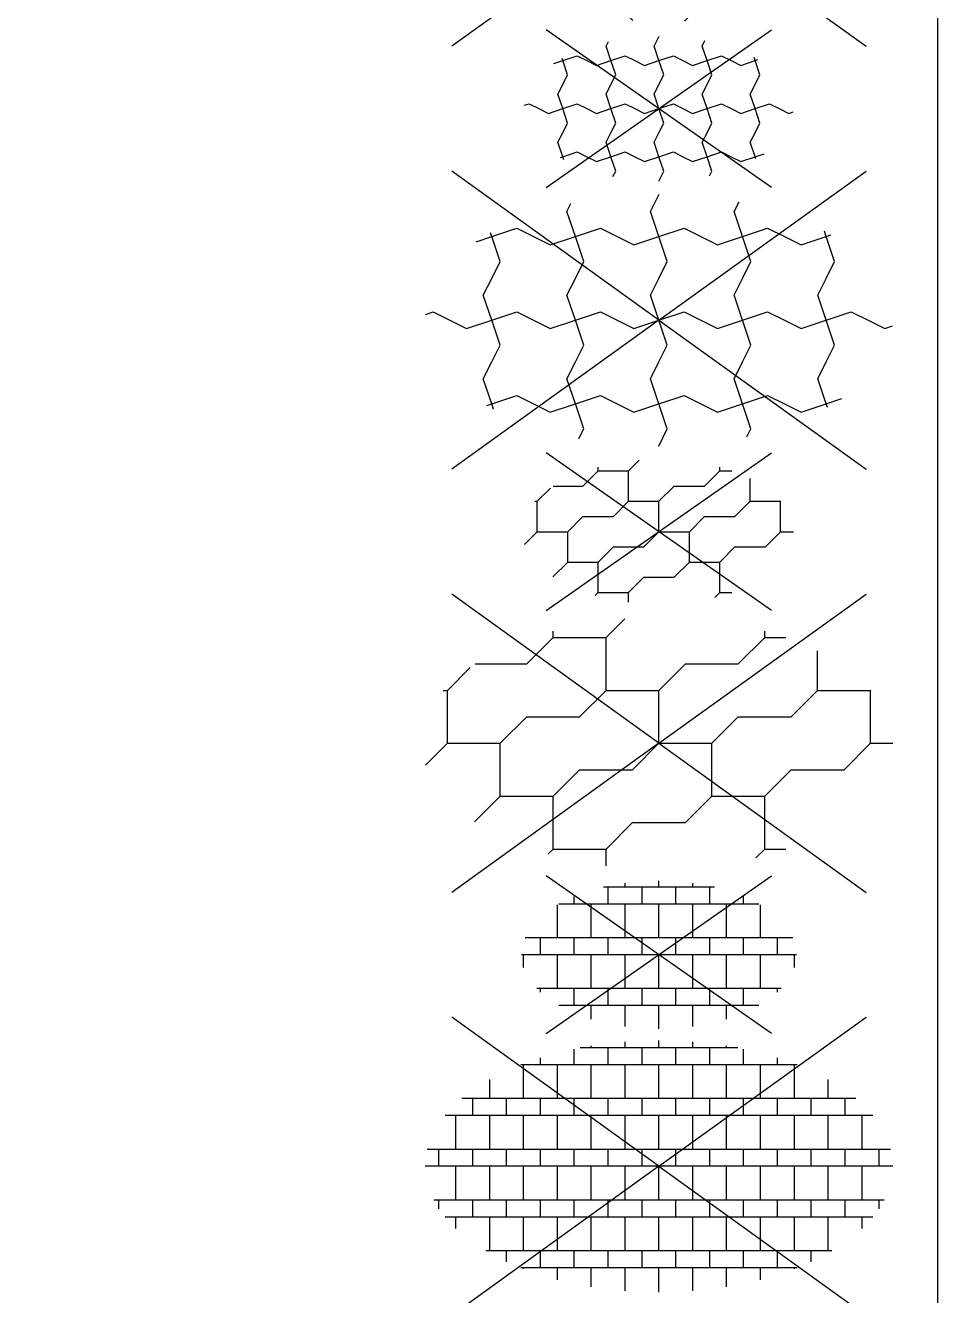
# Model space of a CAD drawing. Header units: metres. Extents: x -77 to 448, y 4806 to 5239.
# Drawn here: x -31.79 to -27.48, y 5044.39 to 5050.39 of the extents above; entities that cross this region are included whole.
import ezdxf
from ezdxf.enums import TextEntityAlignment as Align

# ---------------------------------------------------------------- set-up
doc = ezdxf.new("R2010")
doc.units = ezdxf.units.M
doc.layers.add('V-WE-VH-OPENVERHARDING_STRAATBAKSTEEN-S', color=90, linetype='Continuous', lineweight=25)
doc.styles.add('NLCS-ISO', font='NLCS-ISO.ttf')

# ---------------------------------------------------------------- blocks, each defined once
blk = doc.blocks.new('V-SVH-SIERTEGEL-SO')
for p, q in [((0, 0), (-4.895, 3.524)), ((0, 0), (4.895, 3.524)), ((-2.001, 2.401), (-2.001, 2.773)), ((-1.601, 2.801), (-1.864, 2.801)), ((-1.6, 2.801), (-1.6, 2.847)), ((-0.8, 2.801), (-1.6, 2.801)), ((-1.2, 2.401), (-1.2, 2.801)), ((-0.8, 2.801), (-0.8, 2.944)), ((0, 2.801), (-0.8, 2.801)), ((-0.4, 2.401), (-0.4, 2.801)), ((0, 2.801), (0, 2.975)), ((0.8, 2.801), (0, 2.801)), ((0.4, 2.401), (0.4, 2.801)), ((0.8, 2.801), (0.8, 2.944)), ((1.6, 2.801), (0.8, 2.801)), ((1.2, 2.401), (1.2, 2.801)), ((1.6, 2.801), (1.6, 2.847)), ((1.864, 2.801), (1.6, 2.801)), ((2, 2.401), (2, 2.773)), ((-2.801, 2.401), (-2.801, 2.564)), ((2.801, 2.401), (2.801, 2.564)), ((-3.201, 2.401), (-3.263, 2.401)), ((-2.401, 2.401), (-3.201, 2.401)), ((-3.201, 1.6), (-3.201, 2.4)), ((-1.601, 2.401), (-2.401, 2.401)), ((-2.401, 1.6), (-2.401, 2.4)), ((-0.8, 2.401), (-1.6, 2.401)), ((-1.6, 1.6), (-1.6, 2.4)), ((0, 2.401), (-0.8, 2.401)), ((-0.8, 1.6), (-0.8, 2.4)), ((0.8, 2.401), (0, 2.401)), ((0, 1.6), (0, 2.4)), ((1.6, 2.401), (0.8, 2.401)), ((0.8, 1.6), (0.8, 2.4)), ((2.4, 2.401), (1.6, 2.401)), ((1.6, 1.6), (1.6, 2.4)), ((3.201, 2.401), (2.401, 2.401)), ((2.401, 1.6), (2.401, 2.4)), ((3.263, 2.401), (3.201, 2.401)), ((3.201, 1.6), (3.201, 2.4)), ((-4.001, 1.6), (-4.001, 2.052)), ((4.001, 1.6), (4.001, 2.052)), ((-4.001, 1.6), (-4.657, 1.6)), ((-4.401, 1.2), (-4.401, 1.6)), ((-3.201, 1.6), (-4.001, 1.6)), ((-3.601, 1.2), (-3.601, 1.6)), ((-2.401, 1.6), (-3.201, 1.6)), ((-2.801, 1.2), (-2.801, 1.6)), ((-1.601, 1.6), (-2.401, 1.6)), ((-2.001, 1.2), (-2.001, 1.6)), ((-0.8, 1.6), (-1.6, 1.6)), ((-1.2, 1.2), (-1.2, 1.6)), ((0, 1.6), (-0.8, 1.6)), ((-0.4, 1.2), (-0.4, 1.6)), ((0.8, 1.6), (0, 1.6)), ((0.4, 1.2), (0.4, 1.6)), ((1.6, 1.6), (0.8, 1.6)), ((1.2, 1.2), (1.2, 1.6)), ((2.4, 1.6), (1.6, 1.6)), ((2, 1.2), (2, 1.6)), ((3.201, 1.6), (2.401, 1.6)), ((2.801, 1.2), (2.801, 1.6)), ((4.001, 1.6), (3.201, 1.6)), ((3.601, 1.2), (3.601, 1.6)), ((4.657, 1.6), (4.001, 1.6)), ((4.401, 1.2), (4.401, 1.6)), ((-4.801, 1.2), (-5.055, 1.2)), ((-4.001, 1.2), (-4.801, 1.2)), ((-4.801, 0.4), (-4.801, 1.2)), ((-3.201, 1.2), (-4.001, 1.2)), ((-4.001, 0.4), (-4.001, 1.2)), ((-2.401, 1.2), (-3.201, 1.2)), ((-3.201, 0.4), (-3.201, 1.2)), ((-1.601, 1.2), (-2.401, 1.2)), ((-2.401, 0.4), (-2.401, 1.2)), ((-0.8, 1.2), (-1.6, 1.2)), ((-1.6, 0.4), (-1.6, 1.2)), ((0, 1.2), (-0.8, 1.2)), ((-0.8, 0.4), (-0.8, 1.2)), ((0.8, 1.2), (0, 1.2)), ((0, 0.4), (0, 1.2)), ((1.6, 1.2), (0.8, 1.2)), ((0.8, 0.4), (0.8, 1.2)), ((2.4, 1.2), (1.6, 1.2)), ((1.6, 0.4), (1.6, 1.2)), ((3.201, 1.2), (2.401, 1.2)), ((2.401, 0.4), (2.401, 1.2)), ((4.001, 1.2), (3.201, 1.2)), ((3.201, 0.4), (3.201, 1.2)), ((4.801, 1.2), (4.001, 1.2)), ((4.001, 0.4), (4.001, 1.2)), ((5.055, 1.2), (4.801, 1.2)), ((4.801, 0.4), (4.801, 1.2)), ((-4.801, 0.4), (-5.475, 0.4)), ((-5.201, 0), (-5.201, 0.4)), ((-4.001, 0.4), (-4.801, 0.4)), ((-4.401, 0), (-4.401, 0.4)), ((-3.201, 0.4), (-4.001, 0.4)), ((-3.601, 0), (-3.601, 0.4)), ((-2.401, 0.4), (-3.201, 0.4)), ((-2.801, 0), (-2.801, 0.4)), ((-1.601, 0.4), (-2.401, 0.4)), ((-2.001, 0), (-2.001, 0.4)), ((-0.8, 0.4), (-1.6, 0.4)), ((-1.2, 0), (-1.2, 0.4)), ((0, 0.4), (-0.8, 0.4)), ((-0.4, 0), (-0.4, 0.4)), ((0.8, 0.4), (0, 0.4)), ((0.4, 0), (0.4, 0.4)), ((1.6, 0.4), (0.8, 0.4)), ((1.2, 0), (1.2, 0.4)), ((2.4, 0.4), (1.6, 0.4)), ((2, 0), (2, 0.4)), ((3.201, 0.4), (2.401, 0.4)), ((2.801, 0), (2.801, 0.4)), ((4.001, 0.4), (3.201, 0.4)), ((3.601, 0), (3.601, 0.4)), ((4.801, 0.4), (4.001, 0.4)), ((4.401, 0), (4.401, 0.4)), ((5.475, 0.4), (4.801, 0.4)), ((5.201, 0), (5.201, 0.4)), ((-4.801, 0), (-5.525, 0)), ((0, 0), (-4.895, -3.524)), ((-4.001, 0), (-4.801, 0)), ((-4.801, -0.8), (-4.801, 0)), ((-3.201, 0), (-4.001, 0)), ((-4.001, -0.8), (-4.001, 0)), ((-2.401, 0), (-3.201, 0)), ((-3.201, -0.8), (-3.201, 0)), ((-1.601, 0), (-2.401, 0)), ((-2.401, -0.8), (-2.401, 0)), ((-0.8, 0), (-1.6, 0)), ((-1.6, -0.8), (-1.6, 0)), ((0, 0), (-0.8, 0)), ((-0.8, -0.8), (-0.8, 0)), ((0.8, 0), (0, 0)), ((0, -0.8), (0, 0)), ((0, 0), (4.895, -3.524)), ((1.6, 0), (0.8, 0)), ((0.8, -0.8), (0.8, 0)), ((2.4, 0), (1.6, 0)), ((1.6, -0.8), (1.6, 0)), ((3.201, 0), (2.401, 0)), ((2.401, -0.8), (2.401, 0)), ((4.001, 0), (3.201, 0)), ((3.201, -0.8), (3.201, 0)), ((4.801, 0), (4.001, 0)), ((4.001, -0.8), (4.001, 0)), ((5.525, 0), (4.801, 0)), ((4.801, -0.8), (4.801, 0)), ((-4.801, -0.8), (-5.321, -0.8)), ((-5.201, -1.003), (-5.201, -0.8)), ((-4.001, -0.8), (-4.801, -0.8)), ((-4.401, -1.2), (-4.401, -0.8)), ((-3.201, -0.8), (-4.001, -0.8)), ((-3.601, -1.2), (-3.601, -0.8)), ((-2.401, -0.8), (-3.201, -0.8)), ((-2.801, -1.2), (-2.801, -0.8)), ((-1.601, -0.8), (-2.401, -0.8)), ((-2.001, -1.2), (-2.001, -0.8)), ((-0.8, -0.8), (-1.6, -0.8)), ((-1.2, -1.2), (-1.2, -0.8)), ((0, -0.8), (-0.8, -0.8)), ((-0.4, -1.2), (-0.4, -0.8)), ((0.8, -0.8), (0, -0.8)), ((0.4, -1.2), (0.4, -0.8)), ((1.6, -0.8), (0.8, -0.8)), ((1.2, -1.2), (1.2, -0.8)), ((2.4, -0.8), (1.6, -0.8)), ((2, -1.2), (2, -0.8)), ((3.201, -0.8), (2.401, -0.8)), ((2.801, -1.2), (2.801, -0.8)), ((4.001, -0.8), (3.201, -0.8)), ((3.601, -1.2), (3.601, -0.8)), ((4.801, -0.8), (4.001, -0.8)), ((4.401, -1.2), (4.401, -0.8)), ((5.321, -0.8), (4.801, -0.8)), ((5.201, -1.003), (5.201, -0.8)), ((-4.801, -1.2), (-5.056, -1.2)), ((-4.001, -1.2), (-4.801, -1.2)), ((-4.801, -1.472), (-4.801, -1.2)), ((-3.201, -1.2), (-4.001, -1.2)), ((-4.001, -2), (-4.001, -1.2)), ((-2.401, -1.2), (-3.201, -1.2)), ((-3.201, -2), (-3.201, -1.2)), ((-1.601, -1.2), (-2.401, -1.2)), ((-2.401, -2), (-2.401, -1.2)), ((-0.8, -1.2), (-1.6, -1.2)), ((-1.6, -2), (-1.6, -1.2)), ((0, -1.2), (-0.8, -1.2)), ((-0.8, -2), (-0.8, -1.2)), ((0.8, -1.2), (0, -1.2)), ((0, -2), (0, -1.2)), ((1.6, -1.2), (0.8, -1.2)), ((0.8, -2), (0.8, -1.2)), ((2.4, -1.2), (1.6, -1.2)), ((1.6, -2), (1.6, -1.2)), ((3.201, -1.2), (2.401, -1.2)), ((2.401, -2), (2.401, -1.2)), ((4.001, -1.2), (3.201, -1.2)), ((3.201, -2), (3.201, -1.2)), ((4.801, -1.2), (4.001, -1.2)), ((4.001, -2), (4.001, -1.2)), ((5.056, -1.2), (4.801, -1.2)), ((4.801, -1.472), (4.801, -1.2)), ((-4.001, -2), (-4.09, -2)), ((-3.201, -2), (-4.001, -2)), ((-3.601, -2.256), (-3.601, -2)), ((-2.401, -2), (-3.201, -2)), ((-2.801, -2.4), (-2.801, -2)), ((-1.601, -2), (-2.401, -2)), ((-2.001, -2.4), (-2.001, -2)), ((-0.8, -2), (-1.6, -2)), ((-1.2, -2.4), (-1.2, -2)), ((0, -2), (-0.8, -2)), ((-0.4, -2.4), (-0.4, -2)), ((0.8, -2), (0, -2)), ((0.4, -2.4), (0.4, -2)), ((1.6, -2), (0.8, -2)), ((1.2, -2.4), (1.2, -2)), ((2.4, -2), (1.6, -2)), ((2, -2.4), (2, -2)), ((3.201, -2), (2.401, -2)), ((2.801, -2.4), (2.801, -2)), ((4.001, -2), (3.201, -2)), ((3.601, -2.256), (3.601, -2)), ((4.09, -2), (4.001, -2)), ((-3.201, -2.4), (-3.264, -2.4)), ((-2.401, -2.4), (-3.201, -2.4)), ((-3.201, -2.425), (-3.201, -2.4)), ((-1.601, -2.4), (-2.401, -2.4)), ((-2.401, -2.68), (-2.401, -2.4)), ((-0.8, -2.4), (-1.6, -2.4)), ((-1.6, -2.847), (-1.6, -2.4)), ((0, -2.4), (-0.8, -2.4)), ((-0.8, -2.944), (-0.8, -2.4)), ((0.8, -2.4), (0, -2.4)), ((0, -2.975), (0, -2.4)), ((1.6, -2.4), (0.8, -2.4)), ((0.8, -2.944), (0.8, -2.4)), ((2.4, -2.4), (1.6, -2.4)), ((1.6, -2.847), (1.6, -2.4)), ((3.201, -2.4), (2.401, -2.4)), ((2.401, -2.68), (2.401, -2.4)), ((3.264, -2.4), (3.201, -2.4)), ((3.201, -2.425), (3.201, -2.4))]:
    blk.add_line(p, q)
at = {"style": 'NLCS-ISO'}
blk.add_attdef('FORMAAT', text='', height=1.8, dxfattribs=at).set_placement((-6.525, 0), align=Align.MIDDLE_RIGHT)
blk.add_attdef('KLEUR', text='', height=1.8, dxfattribs=at).set_placement((6.525, 0), align=Align.MIDDLE_LEFT)
at = {"style": 'NLCS-ISO', "flags": 1}
blk.add_attdef('FUNCTIE', text='', height=1.8, dxfattribs=at).set_placement((0, -3.975), align=Align.TOP_CENTER)
blk = doc.blocks.new('V-SVH-SIERTEGEL_KL-SO')
for p, q in [((-2.662, -1.864), (2.662, 1.864)), ((2.662, -1.864), (-2.662, 1.864)), ((-0.8, 1.6), (-1.312, 1.6)), ((-1.2, 1.2), (-1.2, 1.6)), ((-0.8, 1.6), (-0.8, 1.696)), ((0, 1.6), (-0.8, 1.6)), ((-0.4, 1.2), (-0.4, 1.6)), ((0, 1.6), (0, 1.75)), ((0.8, 1.6), (0, 1.6)), ((0.4, 1.2), (0.4, 1.6)), ((0.8, 1.6), (0.8, 1.696)), ((1.312, 1.6), (0.8, 1.6)), ((1.2, 1.2), (1.2, 1.6)), ((-2.001, 1.2), (-2.001, 1.378)), ((2, 1.2), (2, 1.379)), ((-2.401, 0.4), (-2.401, 1.179)), ((-1.601, 1.2), (-2.364, 1.2)), ((-0.8, 1.2), (-1.6, 1.2)), ((-1.6, 0.4), (-1.6, 1.2)), ((0, 1.2), (-0.8, 1.2)), ((-0.8, 0.4), (-0.8, 1.2)), ((0.8, 1.2), (0, 1.2)), ((0, 0.4), (0, 1.2)), ((1.6, 1.2), (0.8, 1.2)), ((0.8, 0.4), (0.8, 1.2)), ((2.364, 1.2), (1.6, 1.2)), ((1.6, 0.4), (1.6, 1.2)), ((2.401, 0.4), (2.401, 1.179)), ((-2.401, 0.4), (-3.163, 0.4)), ((-2.801, 0), (-2.801, 0.4)), ((-1.601, 0.4), (-2.401, 0.4)), ((-2.001, 0), (-2.001, 0.4)), ((-0.8, 0.4), (-1.6, 0.4)), ((-1.2, 0), (-1.2, 0.4)), ((0, 0.4), (-0.8, 0.4)), ((-0.4, 0), (-0.4, 0.4)), ((0.8, 0.4), (0, 0.4)), ((0.4, 0), (0.4, 0.4)), ((1.6, 0.4), (0.8, 0.4)), ((1.2, 0), (1.2, 0.4)), ((2.4, 0.4), (1.6, 0.4)), ((2, 0), (2, 0.4)), ((3.163, 0.4), (2.401, 0.4)), ((2.801, 0), (2.801, 0.4)), ((-3.201, 0), (-3.25, 0)), ((-2.401, 0), (-3.201, 0)), ((-3.201, -0.3), (-3.201, 0)), ((-1.601, 0), (-2.401, 0)), ((-2.401, -0.8), (-2.401, 0)), ((-0.8, 0), (-1.6, 0)), ((-1.6, -0.8), (-1.6, 0)), ((0, 0), (-0.8, 0)), ((-0.8, -0.8), (-0.8, 0)), ((0.8, 0), (0, 0)), ((0, -0.8), (0, 0)), ((1.6, 0), (0.8, 0)), ((0.8, -0.8), (0.8, 0)), ((2.4, 0), (1.6, 0)), ((1.6, -0.8), (1.6, 0)), ((3.201, 0), (2.401, 0)), ((2.401, -0.8), (2.401, 0)), ((3.25, 0), (3.201, 0)), ((3.201, -0.3), (3.201, 0)), ((-2.401, -0.8), (-2.89, -0.8)), ((-2.801, -0.887), (-2.801, -0.8)), ((-1.601, -0.8), (-2.401, -0.8)), ((-2.001, -1.2), (-2.001, -0.8)), ((-0.8, -0.8), (-1.6, -0.8)), ((-1.2, -1.2), (-1.2, -0.8)), ((0, -0.8), (-0.8, -0.8)), ((-0.4, -1.2), (-0.4, -0.8)), ((0.8, -0.8), (0, -0.8)), ((0.4, -1.2), (0.4, -0.8)), ((1.6, -0.8), (0.8, -0.8)), ((1.2, -1.2), (1.2, -0.8)), ((2.4, -0.8), (1.6, -0.8)), ((2, -1.2), (2, -0.8)), ((2.89, -0.8), (2.401, -0.8)), ((2.801, -0.887), (2.801, -0.8)), ((-1.601, -1.2), (-2.364, -1.2)), ((-0.8, -1.2), (-1.6, -1.2)), ((-1.6, -1.523), (-1.6, -1.2)), ((0, -1.2), (-0.8, -1.2)), ((-0.8, -1.696), (-0.8, -1.2)), ((0.8, -1.2), (0, -1.2)), ((0, -1.75), (0, -1.2)), ((1.6, -1.2), (0.8, -1.2)), ((0.8, -1.696), (0.8, -1.2)), ((2.364, -1.2), (1.6, -1.2)), ((1.6, -1.523), (1.6, -1.2))]:
    blk.add_line(p, q)
at = {"style": 'NLCS-ISO'}
blk.add_attdef('FORMAAT', text='', height=1.8, dxfattribs=at).set_placement((-4.25, 0), align=Align.MIDDLE_RIGHT)
blk.add_attdef('KLEUR', text='', height=1.8, dxfattribs=at).set_placement((4.25, 0), align=Align.MIDDLE_LEFT)
at = {"style": 'NLCS-ISO', "flags": 1}
blk.add_attdef('FUNCTIE', text='', height=1.8, dxfattribs=at).set_placement((0, -2.75), align=Align.TOP_CENTER)
blk = doc.blocks.new('V-SVH-SPECIAAL_01-SO')
for p, q in [((0, 0), (-4.895, 3.524)), ((0, 0), (4.895, 3.524)), ((-1.25, 2.5), (-0.807, 2.943)), ((-3.125, 1.875), (-2.5, 2.5)), ((-2.5, 2.5), (-2.5, 2.653)), ((-2.5, 2.5), (-1.25, 2.5)), ((-1.25, 1.25), (-1.25, 2.5)), ((1.875, 1.875), (2.5, 2.5)), ((2.5, 2.5), (2.5, 2.653)), ((2.5, 2.5), (2.995, 2.5)), ((3.75, 1.25), (3.75, 2.185)), ((-4.346, 1.875), (-3.125, 1.875)), ((0, 1.25), (0.625, 1.875)), ((0.625, 1.875), (1.875, 1.875)), ((-5, 1.25), (-4.46, 1.79)), ((-5.103, 1.25), (-5, 1.25)), ((-5, 0), (-5, 1.25)), ((-5, 1.25), (-5, 1.25)), ((-1.875, 0.625), (-1.25, 1.25)), ((-1.25, 1.25), (0, 1.25)), ((0, 0), (0, 1.25)), ((0, 1.25), (0, 1.25)), ((3.125, 0.625), (3.75, 1.25)), ((3.75, 1.25), (5, 1.25)), ((5, 1.25), (5.007, 1.257)), ((5, 0), (5, 1.25)), ((5, 1.25), (5, 1.25)), ((-3.75, 0), (-3.125, 0.625)), ((-3.125, 0.625), (-1.875, 0.625)), ((1.25, 0), (1.875, 0.625)), ((1.875, 0.625), (3.125, 0.625)), ((-5.52, -0.52), (-5, 0)), ((-5, 0), (-5, 0)), ((-5, 0), (-3.75, 0)), ((0, 0), (-4.895, -3.524)), ((-0.625, -0.625), (0, 0)), ((0, 0), (0, 0)), ((0, 0), (1.25, 0)), ((0, 0), (4.895, -3.524)), ((4.375, -0.625), (5, 0)), ((5, 0), (5, 0)), ((5, 0), (5.525, 0)), ((-3.75, -1.25), (-3.75, 0)), ((1.25, -1.25), (1.25, 0)), ((-2.5, -1.25), (-1.875, -0.625)), ((-1.875, -0.625), (-0.625, -0.625)), ((2.5, -1.25), (3.125, -0.625)), ((3.125, -0.625), (4.375, -0.625)), ((-4.358, -1.858), (-3.75, -1.25)), ((-3.75, -1.25), (-2.5, -1.25)), ((-2.5, -2.5), (-2.5, -1.25)), ((0.625, -1.875), (1.25, -1.25)), ((1.25, -1.25), (2.5, -1.25)), ((2.5, -2.5), (2.5, -1.25)), ((-1.25, -2.5), (-0.625, -1.875)), ((-0.625, -1.875), (0, -1.875)), ((0, -1.875), (0.625, -1.875)), ((-2.623, -2.623), (-2.5, -2.5)), ((-2.5, -2.5), (-1.25, -2.5)), ((-1.25, -2.898), (-1.25, -2.5)), ((2.293, -2.707), (2.5, -2.5)), ((2.5, -2.5), (2.995, -2.5))]:
    blk.add_line(p, q)
at = {"style": 'NLCS-ISO'}
blk.add_attdef('FORMAAT', text='', height=1.8, dxfattribs=at).set_placement((-7.295, 0.001), align=Align.MIDDLE_RIGHT)
blk.add_attdef('KLEUR', text='', height=1.8, dxfattribs=at).set_placement((7.295, 0), align=Align.MIDDLE_LEFT)
at = {"style": 'NLCS-ISO', "flags": 1}
blk.add_attdef('FUNCTIE', text='', height=1.8, dxfattribs=at).set_placement((0, -3.975), align=Align.TOP_CENTER)
blk = doc.blocks.new('V-SVH-SPECIAAL_01_KL-SO')
for p, q in [((-2.662, -1.864), (2.662, 1.864)), ((2.662, -1.864), (-2.662, 1.864)), ((-1.438, 1.438), (-1.438, 1.525)), ((-0.719, 1.438), (-0.464, 1.692)), ((1.438, 1.438), (1.438, 1.525)), ((-1.797, 1.078), (-1.437, 1.438)), ((-1.438, 1.438), (-0.719, 1.438)), ((-0.719, 0.719), (-0.719, 1.438)), ((1.078, 1.078), (1.438, 1.438)), ((1.438, 1.438), (1.722, 1.438)), ((2.156, 0.719), (2.156, 1.256)), ((-2.875, 0.719), (-2.565, 1.029)), ((-2.499, 1.078), (-1.797, 1.078)), ((0, 0.719), (0.359, 1.078)), ((0.359, 1.078), (1.078, 1.078)), ((-2.934, 0.719), (-2.875, 0.719)), ((-2.875, 0), (-2.875, 0.719)), ((-2.875, 0.719), (-2.875, 0.719)), ((-1.078, 0.359), (-0.719, 0.719)), ((-0.719, 0.719), (0, 0.719)), ((0, 0), (0, 0.719)), ((0, 0.719), (0, 0.719)), ((1.797, 0.359), (2.156, 0.719)), ((2.156, 0.719), (2.875, 0.719)), ((2.875, 0.719), (2.879, 0.723)), ((2.875, 0), (2.875, 0.719)), ((2.875, 0.719), (2.875, 0.719)), ((-2.156, 0), (-1.797, 0.359)), ((-1.797, 0.359), (-1.078, 0.359)), ((0.719, 0), (1.078, 0.359)), ((1.078, 0.359), (1.797, 0.359)), ((-3.174, -0.299), (-2.875, 0)), ((-2.875, 0), (-2.875, 0)), ((-2.875, 0), (-2.156, 0)), ((-0.359, -0.359), (0, 0)), ((0, 0), (0, 0)), ((0, 0), (0.719, 0)), ((2.516, -0.359), (2.875, 0)), ((2.875, 0), (2.875, 0)), ((2.875, 0), (3.177, 0)), ((-2.156, -0.719), (-2.156, 0)), ((0.719, -0.719), (0.719, 0)), ((-1.438, -0.719), (-1.078, -0.359)), ((-1.078, -0.359), (-0.359, -0.359)), ((1.438, -0.719), (1.797, -0.359)), ((1.797, -0.359), (2.516, -0.359)), ((-2.506, -1.068), (-2.156, -0.719)), ((-2.156, -0.719), (-1.438, -0.719)), ((-1.438, -1.438), (-1.438, -0.719)), ((0.359, -1.078), (0.719, -0.719)), ((0.719, -0.719), (1.438, -0.719)), ((1.438, -1.438), (1.438, -0.719)), ((-0.719, -1.438), (-0.359, -1.078)), ((-0.359, -1.078), (0, -1.078)), ((0, -1.078), (0.359, -1.078)), ((-1.508, -1.508), (-1.437, -1.437)), ((-1.438, -1.438), (-0.719, -1.438)), ((-0.719, -1.666), (-0.719, -1.438)), ((1.319, -1.556), (1.438, -1.437)), ((1.438, -1.438), (1.722, -1.438))]:
    blk.add_line(p, q)
at = {"style": 'NLCS-ISO'}
blk.add_attdef('FORMAAT', text='', height=1.8, dxfattribs=at).set_placement((-4.25, 0), align=Align.MIDDLE_RIGHT)
blk.add_attdef('KLEUR', text='', height=1.8, dxfattribs=at).set_placement((4.25, 0), align=Align.MIDDLE_LEFT)
at = {"style": 'NLCS-ISO', "flags": 1}
blk.add_attdef('FUNCTIE', text='', height=1.8, dxfattribs=at).set_placement((0, -2.75), align=Align.TOP_CENTER)
blk = doc.blocks.new('V-SVH-SPECIAAL_02-SO')
for p, q in [((0, 0), (-4.895, 3.524)), ((0, 0), (4.895, 3.524)), ((-2.174, 2.569), (-2.081, 2.756)), ((-0.198, 2.569), (0.005, 2.975)), ((1.779, 2.569), (1.892, 2.795)), ((-1.976, 1.976), (-2.174, 2.569)), ((0, 1.976), (-0.198, 2.569)), ((1.976, 1.976), (1.779, 2.569)), ((-3.953, 1.976), (-3.36, 2.174)), ((-3.36, 2.174), (-2.965, 1.976)), ((-1.976, 1.976), (-1.384, 2.174)), ((-1.384, 2.174), (-0.988, 1.976)), ((0, 1.976), (0.593, 2.174)), ((0.593, 2.174), (0.988, 1.976)), ((1.976, 1.976), (2.569, 2.174)), ((2.569, 2.174), (2.965, 1.976)), ((-4.322, 1.854), (-3.953, 1.976)), ((-3.953, 1.976), (-3.982, 2.063)), ((-3.755, 1.383), (-3.953, 1.976)), ((-2.965, 1.976), (-2.569, 1.779)), ((-2.569, 1.779), (-1.976, 1.976)), ((-1.779, 1.383), (-1.976, 1.976)), ((-0.988, 1.976), (-0.593, 1.779)), ((-0.593, 1.779), (0, 1.976)), ((0.198, 1.383), (0, 1.976)), ((0.988, 1.976), (1.383, 1.779)), ((1.383, 1.779), (1.976, 1.976)), ((2.174, 1.383), (1.976, 1.976)), ((2.965, 1.976), (3.36, 1.779)), ((3.36, 1.779), (3.953, 1.976)), ((3.953, 1.976), (3.911, 2.101)), ((3.953, 1.976), (4.066, 2.014)), ((4.151, 1.383), (3.953, 1.976)), ((-3.953, 0.988), (-3.755, 1.383)), ((-1.976, 0.988), (-1.779, 1.383)), ((0, 0.988), (0.198, 1.383)), ((1.976, 0.988), (2.174, 1.383)), ((3.953, 0.988), (4.151, 1.383)), ((-4.151, 0.593), (-3.953, 0.988)), ((-2.174, 0.593), (-1.976, 0.988)), ((-0.198, 0.593), (0, 0.988)), ((1.779, 0.593), (1.976, 0.988)), ((3.755, 0.593), (3.953, 0.988)), ((-3.953, 0), (-4.151, 0.593)), ((-1.976, 0), (-2.174, 0.593)), ((0, 0), (-0.198, 0.593)), ((1.976, 0), (1.779, 0.593)), ((3.953, 0), (3.755, 0.593)), ((-5.519, 0.137), (-5.336, 0.198)), ((-5.336, 0.198), (-4.941, 0)), ((0, 0), (-4.895, -3.524)), ((-3.953, 0), (-3.36, 0.198)), ((-3.36, 0.198), (-2.965, 0)), ((-1.976, 0), (-1.384, 0.198)), ((-1.384, 0.198), (-0.988, 0)), ((0, 0), (0.593, 0.198)), ((0, 0), (4.895, -3.524)), ((0.593, 0.198), (0.988, 0)), ((1.976, 0), (2.569, 0.198)), ((2.569, 0.198), (2.965, 0)), ((3.953, 0), (4.546, 0.198)), ((4.546, 0.198), (4.941, 0)), ((-4.941, 0), (-4.546, -0.198)), ((-4.546, -0.198), (-3.953, 0)), ((-3.755, -0.593), (-3.953, 0)), ((-2.965, 0), (-2.569, -0.198)), ((-2.569, -0.198), (-1.976, 0)), ((-1.779, -0.593), (-1.976, 0)), ((-0.988, 0), (-0.593, -0.198)), ((-0.593, -0.198), (0, 0)), ((0.198, -0.593), (0, 0)), ((0.988, 0), (1.383, -0.198)), ((1.383, -0.198), (1.976, 0)), ((2.174, -0.593), (1.976, 0)), ((2.965, 0), (3.36, -0.198)), ((3.36, -0.198), (3.953, 0)), ((4.151, -0.593), (3.953, 0)), ((4.941, 0), (5.336, -0.198)), ((5.336, -0.198), (5.519, -0.137)), ((-3.953, -0.988), (-3.755, -0.593)), ((-1.976, -0.988), (-1.779, -0.593)), ((0, -0.988), (0.198, -0.593)), ((1.976, -0.988), (2.174, -0.593)), ((3.953, -0.988), (4.151, -0.593)), ((-4.151, -1.384), (-3.953, -0.988)), ((-2.174, -1.384), (-1.976, -0.988)), ((-0.198, -1.384), (0, -0.988)), ((1.779, -1.384), (1.976, -0.988)), ((3.755, -1.384), (3.953, -0.988)), ((-3.953, -1.976), (-4.151, -1.384)), ((-1.976, -1.976), (-2.174, -1.384)), ((0, -1.976), (-0.198, -1.384)), ((1.976, -1.976), (1.779, -1.384)), ((3.953, -1.976), (3.755, -1.384)), ((-3.953, -1.976), (-3.36, -1.779)), ((-3.36, -1.779), (-2.965, -1.976)), ((-1.976, -1.976), (-1.384, -1.779)), ((-1.384, -1.779), (-0.988, -1.976)), ((0, -1.976), (0.593, -1.779)), ((0.593, -1.779), (0.988, -1.976)), ((1.976, -1.976), (2.569, -1.779)), ((2.569, -1.779), (2.965, -1.976)), ((-4.066, -2.014), (-3.953, -1.976)), ((-3.911, -2.101), (-3.953, -1.976)), ((-2.965, -1.976), (-2.569, -2.174)), ((-2.569, -2.174), (-1.976, -1.976)), ((-1.779, -2.569), (-1.976, -1.976)), ((-0.988, -1.976), (-0.593, -2.174)), ((-0.593, -2.174), (0, -1.976)), ((0.198, -2.569), (0, -1.976)), ((0.988, -1.976), (1.383, -2.174)), ((1.383, -2.174), (1.976, -1.976)), ((2.174, -2.569), (1.976, -1.976)), ((2.965, -1.976), (3.36, -2.174)), ((3.36, -2.174), (3.953, -1.976)), ((3.953, -1.976), (4.322, -1.854)), ((3.982, -2.063), (3.953, -1.976)), ((-1.892, -2.795), (-1.779, -2.569)), ((-0.005, -2.975), (0.198, -2.569)), ((2.081, -2.756), (2.174, -2.569)), ((-0.001, -2.967), (0, -2.965))]:
    blk.add_line(p, q)
at = {"style": 'NLCS-ISO'}
blk.add_attdef('FORMAAT', text='', height=1.8, dxfattribs=at).set_placement((-6.525, 0), align=Align.MIDDLE_RIGHT)
blk.add_attdef('KLEUR', text='', height=1.8, dxfattribs=at).set_placement((6.525, 0), align=Align.MIDDLE_LEFT)
at = {"style": 'NLCS-ISO', "flags": 1}
blk.add_attdef('FUNCTIE', text='', height=1.8, dxfattribs=at).set_placement((0, -3.975), align=Align.TOP_CENTER)
blk = doc.blocks.new('V-SVH-SPECIAAL_02_KL-SO')
for p, q in [((-2.662, -1.864), (2.662, 1.864)), ((2.662, -1.864), (-2.662, 1.864)), ((-1.25, 1.477), (-1.196, 1.585)), ((-0.114, 1.477), (0.003, 1.711)), ((1.023, 1.477), (1.088, 1.607)), ((-2.273, 1.136), (-1.932, 1.25)), ((-1.932, 1.25), (-1.705, 1.136)), ((-1.136, 1.136), (-1.25, 1.477)), ((-1.136, 1.136), (-0.796, 1.25)), ((-0.796, 1.25), (-0.568, 1.136)), ((0, 1.136), (-0.114, 1.477)), ((0, 1.136), (0.341, 1.25)), ((0.341, 1.25), (0.568, 1.136)), ((1.136, 1.136), (1.023, 1.477)), ((1.136, 1.136), (1.477, 1.25)), ((1.477, 1.25), (1.705, 1.136)), ((2.273, 1.136), (2.249, 1.208)), ((-2.485, 1.066), (-2.273, 1.136)), ((-2.273, 1.136), (-2.289, 1.186)), ((-2.159, 0.796), (-2.273, 1.136)), ((-1.705, 1.136), (-1.477, 1.023)), ((-1.477, 1.023), (-1.136, 1.136)), ((-1.023, 0.796), (-1.136, 1.136)), ((-0.568, 1.136), (-0.341, 1.023)), ((-0.341, 1.023), (0, 1.136)), ((0.114, 0.796), (0, 1.136)), ((0.568, 1.136), (0.796, 1.023)), ((0.796, 1.023), (1.136, 1.136)), ((1.25, 0.796), (1.136, 1.136)), ((1.705, 1.136), (1.932, 1.023)), ((1.932, 1.023), (2.273, 1.136)), ((2.273, 1.136), (2.338, 1.158)), ((2.387, 0.796), (2.273, 1.136)), ((-2.273, 0.568), (-2.159, 0.796)), ((-1.136, 0.568), (-1.023, 0.796)), ((0, 0.568), (0.114, 0.796)), ((1.136, 0.568), (1.25, 0.796)), ((2.273, 0.568), (2.387, 0.796)), ((-2.387, 0.341), (-2.273, 0.568)), ((-2.273, 0), (-2.387, 0.341)), ((-1.25, 0.341), (-1.136, 0.568)), ((-1.136, 0), (-1.25, 0.341)), ((-0.114, 0.341), (0, 0.568)), ((0, 0), (-0.114, 0.341)), ((1.023, 0.341), (1.136, 0.568)), ((1.136, 0), (1.023, 0.341)), ((2.159, 0.341), (2.273, 0.568)), ((2.273, 0), (2.159, 0.341)), ((-3.174, 0.079), (-3.068, 0.114)), ((-3.068, 0.114), (-2.841, 0)), ((-2.273, 0), (-1.932, 0.114)), ((-1.932, 0.114), (-1.705, 0)), ((-1.136, 0), (-0.796, 0.114)), ((-0.796, 0.114), (-0.568, 0)), ((0, 0), (0.341, 0.114)), ((0.341, 0.114), (0.568, 0)), ((1.136, 0), (1.477, 0.114)), ((1.477, 0.114), (1.705, 0)), ((2.273, 0), (2.614, 0.114)), ((2.614, 0.114), (2.841, 0)), ((-2.841, 0), (-2.614, -0.114)), ((-2.614, -0.114), (-2.273, 0)), ((-2.159, -0.341), (-2.273, 0)), ((-1.705, 0), (-1.477, -0.114)), ((-1.477, -0.114), (-1.136, 0)), ((-1.023, -0.341), (-1.136, 0)), ((-0.568, 0), (-0.341, -0.114)), ((-0.341, -0.114), (0, 0)), ((0.114, -0.341), (0, 0)), ((0.568, 0), (0.796, -0.114)), ((0.796, -0.114), (1.136, 0)), ((1.25, -0.341), (1.136, 0)), ((1.705, 0), (1.932, -0.114)), ((1.932, -0.114), (2.273, 0)), ((2.387, -0.341), (2.273, 0)), ((2.841, 0), (3.068, -0.114)), ((3.068, -0.114), (3.174, -0.079)), ((-2.387, -0.796), (-2.273, -0.568)), ((-2.273, -0.568), (-2.159, -0.341)), ((-1.25, -0.796), (-1.136, -0.568)), ((-1.136, -0.568), (-1.023, -0.341)), ((-0.114, -0.796), (0, -0.568)), ((0, -0.568), (0.114, -0.341)), ((1.023, -0.796), (1.136, -0.568)), ((1.136, -0.568), (1.25, -0.341)), ((2.159, -0.796), (2.273, -0.568)), ((2.273, -0.568), (2.387, -0.341)), ((-2.273, -1.136), (-2.387, -0.796)), ((-1.136, -1.136), (-1.25, -0.796)), ((0, -1.136), (-0.114, -0.796)), ((1.136, -1.136), (1.023, -0.796)), ((2.273, -1.136), (2.159, -0.796)), ((-2.338, -1.158), (-2.273, -1.136)), ((-2.273, -1.136), (-1.932, -1.023)), ((-2.249, -1.208), (-2.273, -1.136)), ((-1.932, -1.023), (-1.705, -1.136)), ((-1.705, -1.136), (-1.477, -1.25)), ((-1.477, -1.25), (-1.136, -1.136)), ((-1.136, -1.136), (-0.796, -1.023)), ((-1.023, -1.477), (-1.136, -1.136)), ((-0.796, -1.023), (-0.568, -1.136)), ((-0.568, -1.136), (-0.341, -1.25)), ((-0.341, -1.25), (0, -1.136)), ((0, -1.136), (0.341, -1.023)), ((0.114, -1.477), (0, -1.136)), ((0.341, -1.023), (0.568, -1.136)), ((0.568, -1.136), (0.796, -1.25)), ((0.796, -1.25), (1.136, -1.136)), ((1.136, -1.136), (1.477, -1.023)), ((1.25, -1.477), (1.136, -1.136)), ((1.477, -1.023), (1.705, -1.136)), ((1.705, -1.136), (1.932, -1.25)), ((1.932, -1.25), (2.273, -1.136)), ((2.273, -1.136), (2.485, -1.066)), ((2.289, -1.186), (2.273, -1.136)), ((-1.088, -1.607), (-1.023, -1.477)), ((-0.003, -1.711), (0.114, -1.477)), ((1.196, -1.585), (1.25, -1.477)), ((-0.001, -1.706), (0, -1.705))]:
    blk.add_line(p, q)
at = {"style": 'NLCS-ISO'}
blk.add_attdef('FORMAAT', text='', height=1.8, dxfattribs=at).set_placement((-4.25, 0), align=Align.MIDDLE_RIGHT)
blk.add_attdef('KLEUR', text='', height=1.8, dxfattribs=at).set_placement((4.25, 0), align=Align.MIDDLE_LEFT)
at = {"style": 'NLCS-ISO', "flags": 1}
blk.add_attdef('FUNCTIE', text='', height=1.8, dxfattribs=at).set_placement((0, -2.75), align=Align.TOP_CENTER)
blk = doc.blocks.new('V-SVH-SPECIAAL_OVERIG_01-SO')
for p, q in [((0, 0), (-4.895, 3.524)), ((0, 0), (4.895, 3.524)), ((-1.237, 2.298), (-0.612, 2.923)), ((1.237, 2.298), (0.616, 2.92)), ((-0.2, 0), (-2.773, 2.573)), ((-2.298, 2.298), (-2.619, 2.619)), ((0, 0.2), (-2.463, 2.663)), ((0, 0.2), (2.463, 2.663)), ((0.2, 0), (2.773, 2.573)), ((2.298, 2.298), (2.619, 2.619)), ((-4.066, 0.53), (-4.773, 1.237)), ((-3.005, 0.53), (-2.298, 1.237)), ((-0.53, 0.53), (-1.237, 1.237)), ((0.53, 0.53), (1.237, 1.237)), ((3.005, 0.53), (2.298, 1.237)), ((4.066, 0.53), (4.773, 1.237)), ((0, 0), (-4.895, -3.524)), ((-0.2, 0), (0, 0.2)), ((0.2, 0), (0, 0.2)), ((0, 0), (4.895, -3.524)), ((-2.773, -2.573), (-0.2, 0)), ((-2.463, -2.663), (0, -0.2)), ((0, -0.2), (-0.2, 0)), ((0, -0.2), (0.2, 0)), ((2.463, -2.663), (0, -0.2)), ((2.773, -2.573), (0.2, 0)), ((-4.773, -1.237), (-4.066, -0.53)), ((-2.298, -1.237), (-3.005, -0.53)), ((-1.237, -1.237), (-0.53, -0.53)), ((1.237, -1.237), (0.53, -0.53)), ((2.298, -1.237), (3.005, -0.53)), ((4.773, -1.237), (4.066, -0.53)), ((-2.619, -2.619), (-2.298, -2.298)), ((-0.618, -2.918), (-1.237, -2.298)), ((0.606, -2.929), (1.237, -2.298)), ((2.619, -2.619), (2.298, -2.298))]:
    blk.add_line(p, q)
at = {"style": 'NLCS-ISO'}
blk.add_attdef('KLEUR', text='', height=1.8, dxfattribs=at).set_placement((6.525, 0), align=Align.MIDDLE_LEFT)
at = {"style": 'NLCS-ISO', "flags": 1}
blk.add_attdef('FUNCTIE', text='', height=1.8, dxfattribs=at).set_placement((0, -3.975), align=Align.TOP_CENTER)

msp = doc.modelspace()

# ---------------------------------------------------------------- linework, layer by layer
at = {"color": 2}
msp.add_lwpolyline([(-36.1055, 5052.4167), (-27.4813, 5052.4167), (-27.4813, 5042.3319), (-36.1055, 5042.3319)], close=True, dxfattribs=at)

# ---------------------------------------------------------------- block references
at = {"layer": 'V-WE-VH-OPENVERHARDING_STRAATBAKSTEEN-S', "xscale": 0.2, "yscale": 0.2, "zscale": 0.2}
for name, p in [('V-SVH-SPECIAAL_OVERIG_01-SO', (-28.7985, 5050.9979)), ('V-SVH-SPECIAAL_02_KL-SO', (-28.7985, 5049.9979)), ('V-SVH-SPECIAAL_02-SO', (-28.7985, 5048.9979)), ('V-SVH-SPECIAAL_01_KL-SO', (-28.7985, 5047.9979)), ('V-SVH-SPECIAAL_01-SO', (-28.7985, 5046.9979)), ('V-SVH-SIERTEGEL_KL-SO', (-28.7985, 5045.9979)), ('V-SVH-SIERTEGEL-SO', (-28.7985, 5044.9979))]:
    msp.add_blockref(name, p, dxfattribs=at)

doc.saveas('drawing.dxf')
